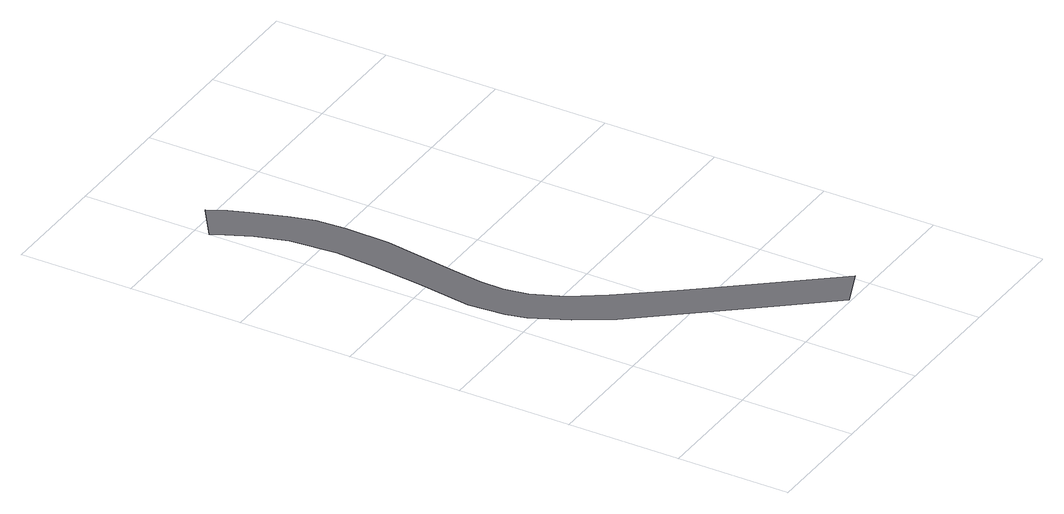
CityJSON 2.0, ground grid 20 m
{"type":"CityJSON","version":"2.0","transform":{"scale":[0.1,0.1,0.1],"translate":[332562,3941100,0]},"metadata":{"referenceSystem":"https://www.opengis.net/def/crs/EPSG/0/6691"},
"CityObjects":{
"road1":{"type":"Road","attributes":{"function":"3","RoadStructureAttribute.sectionType":"1"},"geometry":[{"type":"MultiSurface","lod":"1","boundaries":[[[0,1,2,3,4,5,6,7,8,9,10,11,12,13,14,15,16,17,18,19,20,21,22,23,24,25,26,27,28,29,30,31]]]}]}
},
"vertices":[
[2,974,0],[7,966,0],[33,910,0],[49,855,0],[56,772,0],[51,701,0],[42,615,0],[28,516,0],[32,451,0],[41,416,0],[71,352,0],[108,292,0],[109,291,0],[266,97,0],[343,4,0],[409,31,0],[281,190,0],[231,252,0],[165,338,0],[127,394,0],[103,450,0],[96,493,0],[96,535,0],[104,588,0],[123,718,0],[126,797,0],[122,850,0],[110,895,0],[90,952,0],[77,985,0],[77,987,0],[62,1016,0]
]}
